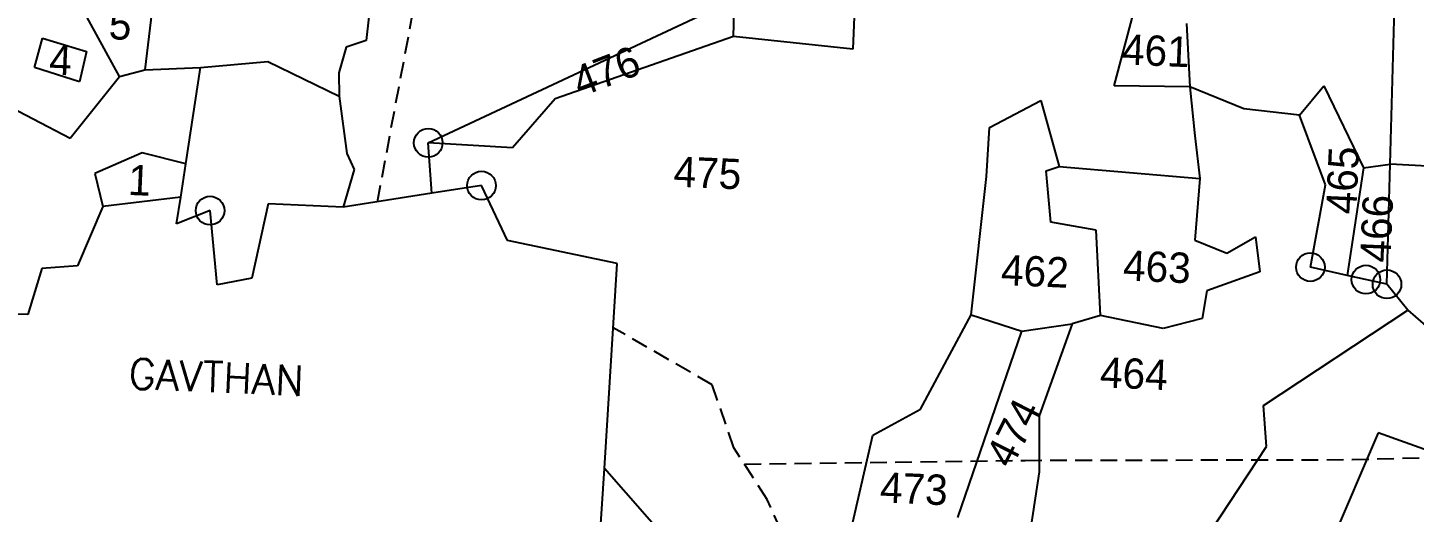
# Model space of a CAD drawing. Header units: metres. Extents: x 275066 to 277427, y 2078766 to 2080541.
# Drawn here: x 276381.4 to 276795, y 2079337 to 2079481.5 of the extents above; entities that cross this region are included whole.
import ezdxf
from ezdxf.enums import TextEntityAlignment as Align

# ---------------------------------------------------------------- set-up
doc = ezdxf.new("R2010")
doc.units = ezdxf.units.M
doc.linetypes.add('DASHED', pattern=[0.75, 0.5, -0.25])
for name, color, linetype in [('LINE_FOOTPATH', 1, 'DASHED'), ('POLY_PARCEL', 6, 'Continuous'), ('TEXT_MAPIN', 7, 'Continuous'), ('TEXT_PARCEL', 7, 'Continuous')]:
    doc.layers.add(name, color=color, linetype=linetype)
doc.styles.get("Standard").update_dxf_attribs({"font": 'simplex.shx'})
doc.styles.add('TEXT_MAP', font='')
doc.styles.get('TEXT_MAP').set_extended_font_data('Kruti Dev 050')

msp = doc.modelspace()

# ---------------------------------------------------------------- linework, layer by layer
for centre in [(276500.87, 2079447.2), (276516.74, 2079434.44), (276435.76, 2079427), (276764.01, 2079410.13), (276780.59, 2079406.42), (276786.87, 2079405.01)]:
    msp.add_circle(centre, 4.27)
at = {"layer": 'LINE_FOOTPATH', "ltscale": 10}
for p, q in [((276485.68, 2079429.62), (276508.47, 2079550.91)), ((276585.58, 2079375.02), (276556.06, 2079392.06)), ((276592.06, 2079356.19), (276585.58, 2079375.02)), ((276601.96, 2079340.85), (276592.06, 2079356.19)), ((276595.16, 2079351.38), (276678.88, 2079352.51)), ((276678.88, 2079352.51), (276776.45, 2079352.72)), ((276776.45, 2079352.72), (276871.46, 2079355.25)), ((276621.59, 2079297.45), (276601.96, 2079340.85))]:
    msp.add_line(p, q, dxfattribs=at)
at = {"layer": 'POLY_PARCEL'}
for p, q in [((276484.9, 2079500.85), (276482.3, 2079477.68)), ((276408.73, 2079466.94), (276394.58, 2079492.96)), ((276787.83, 2079440.8), (276789.22, 2079492.91)), ((276500.87, 2079447.2), (276592.18, 2079490.07)), ((276591.96, 2079478.92), (276592.18, 2079490.07)), ((276628.12, 2079489.53), (276627.51, 2079475.13)), ((276418.35, 2079486.33), (276416.26, 2079468.97)), ((276705.43, 2079464.2), (276711.23, 2079485.86)), ((276727.1, 2079482.75), (276728.04, 2079463.93)), ((276383.41, 2079469.71), (276385.82, 2079478.42)), ((276385.82, 2079478.42), (276398.88, 2079474.47)), ((276476.41, 2079475.68), (276474.15, 2079468.04)), ((276482.3, 2079477.68), (276476.41, 2079475.68)), ((276591.96, 2079478.92), (276538.73, 2079460.3)), ((276627.51, 2079475.13), (276591.96, 2079478.92)), ((276347.91, 2079472.72), (276394.04, 2079448.58)), ((276398.88, 2079474.47), (276396.79, 2079465.41)), ((276432.9, 2079469.62), (276452.99, 2079471.48)), ((276452.99, 2079471.48), (276474.25, 2079461.08)), ((276396.79, 2079465.41), (276383.41, 2079469.71)), ((276408.73, 2079466.94), (276416.26, 2079468.97)), ((276416.26, 2079468.97), (276432.9, 2079469.62)), ((276428.54, 2079440.97), (276432.9, 2079469.62)), ((276474.15, 2079468.04), (276474.25, 2079461.08)), ((276394.04, 2079448.58), (276408.73, 2079466.94)), ((276728.04, 2079463.93), (276705.43, 2079464.2)), ((276728.04, 2079463.93), (276729.51, 2079449.26)), ((276744.12, 2079457.33), (276728.04, 2079463.93)), ((276760.72, 2079455.48), (276768.05, 2079464.21)), ((276768.05, 2079464.21), (276779.88, 2079439.71)), ((276474.25, 2079461.08), (276476.58, 2079444.03)), ((276538.73, 2079460.3), (276525.94, 2079445.66)), ((276668.33, 2079451.77), (276683.64, 2079459.81)), ((276683.64, 2079459.81), (276689.07, 2079440.1)), ((276760.72, 2079455.48), (276744.12, 2079457.33)), ((276768.53, 2079434.63), (276760.72, 2079455.48)), ((276667.37, 2079437.2), (276668.33, 2079451.77)), ((276525.94, 2079445.66), (276500.87, 2079447.2)), ((276501.94, 2079432.14), (276500.87, 2079447.2)), ((276729.51, 2079449.26), (276731.03, 2079436.58)), ((276415.54, 2079444.26), (276401.38, 2079438.09)), ((276428.54, 2079440.97), (276415.54, 2079444.26)), ((276476.58, 2079444.03), (276478.75, 2079439.2)), ((276427.03, 2079431.04), (276428.54, 2079440.97)), ((276478.75, 2079439.2), (276475.47, 2079428.03)), ((276685.19, 2079438.88), (276689.07, 2079440.1)), ((276686.62, 2079423.51), (276685.19, 2079438.88)), ((276689.07, 2079440.1), (276731.03, 2079436.58)), ((276779.88, 2079439.71), (276774.96, 2079407.68)), ((276779.88, 2079439.71), (276787.83, 2079440.8)), ((276786.87, 2079405.01), (276787.83, 2079440.8)), ((276824.89, 2079438.86), (276787.83, 2079440.8)), ((276401.38, 2079438.09), (276403.78, 2079428.17)), ((276516.74, 2079434.44), (276501.94, 2079432.14)), ((276524.52, 2079418.07), (276516.74, 2079434.44)), ((276662.82, 2079395.95), (276667.37, 2079437.2)), ((276731.03, 2079436.58), (276729.55, 2079418.21)), ((276764.01, 2079410.13), (276768.53, 2079434.63)), ((276427.03, 2079431.04), (276403.78, 2079428.17)), ((276425.79, 2079423.04), (276427.03, 2079431.04)), ((276501.94, 2079432.14), (276475.47, 2079428.03)), ((276403.78, 2079428.17), (276396.25, 2079410.48)), ((276435.76, 2079427), (276425.79, 2079423.04)), ((276437.84, 2079404.82), (276435.76, 2079427)), ((276453.1, 2079428.98), (276448.22, 2079406.8)), ((276475.47, 2079428.03), (276453.1, 2079428.98)), ((276700.1, 2079421.2), (276686.62, 2079423.51)), ((276557.24, 2079411.23), (276524.52, 2079418.07)), ((276701.45, 2079395.75), (276700.1, 2079421.2)), ((276729.55, 2079418.21), (276739.13, 2079414.32)), ((276739.13, 2079414.32), (276747.69, 2079419.17)), ((276747.69, 2079419.17), (276748.98, 2079408.68)), ((276385.62, 2079409.72), (276381.4, 2079395.98)), ((276396.25, 2079410.48), (276385.62, 2079409.72)), ((276553.47, 2079350.05), (276557.24, 2079411.23)), ((276774.96, 2079407.68), (276764.01, 2079410.13)), ((276448.22, 2079406.8), (276437.84, 2079404.82)), ((276748.98, 2079408.68), (276733.08, 2079403.1)), ((276786.87, 2079405.01), (276774.96, 2079407.68)), ((276793.05, 2079397.27), (276786.87, 2079405.01)), ((276733.08, 2079403.1), (276731.69, 2079394.81)), ((276750.07, 2079368.85), (276793.05, 2079397.27)), ((276793.05, 2079397.27), (276807.23, 2079384.91)), ((276381.4, 2079395.98), (276369.9, 2079396.17)), ((276647.7, 2079367.73), (276662.82, 2079395.95)), ((276662.82, 2079395.95), (276677.93, 2079391.07)), ((276677.93, 2079391.07), (276692.98, 2079393.21)), ((276692.98, 2079393.21), (276683.12, 2079365.81)), ((276701.45, 2079395.75), (276692.98, 2079393.21)), ((276720.07, 2079391.83), (276701.45, 2079395.75)), ((276731.69, 2079394.81), (276720.07, 2079391.83)), ((276658.84, 2079335.44), (276677.93, 2079391.07)), ((276750.94, 2079356.64), (276750.07, 2079368.85)), ((276633.45, 2079359.98), (276647.7, 2079367.73)), ((276683.12, 2079365.81), (276683.09, 2079349.07)), ((276627.48, 2079334.05), (276633.45, 2079359.98)), ((276784.23, 2079360.73), (276743.27, 2079265.09)), ((276801.72, 2079354.42), (276784.23, 2079360.73)), ((276730.85, 2079326.19), (276750.94, 2079356.64)), ((276551.29, 2079318.24), (276553.47, 2079350.05)), ((276582.4, 2079317.14), (276553.47, 2079350.05)), ((276683.09, 2079349.07), (276679.71, 2079326.96))]:
    msp.add_line(p, q, dxfattribs=at)

# ---------------------------------------------------------------- texts
at = {"layer": 'TEXT_MAPIN'}
msp.add_text('GAVTHAN', height=9.041, rotation=357.5613, dxfattribs=at).set_placement((276411.29, 2079373.91))
at = {"layer": 'TEXT_PARCEL', "style": 'TEXT_MAP'}
for s, height, rotation, p in [('5', 9.04, 357.5613, (276408.97, 2079482.44)), ('4', 9.04, 357.5613, (276391.17, 2079471.96)), ('476', 9.041, 21.052, (276553.93, 2079468.59)), ('461', 9.041, 357.5613, (276717.94, 2079474.69)), ('475', 9.041, 357.5613, (276584.17, 2079438.19)), ('465', 9.041, 87.4663, (276773.6, 2079436.03)), ('1', 9.04, 357.5613, (276414.72, 2079436.05)), ('466', 9.041, 87.4663, (276783.76, 2079421.63)), ('462', 9.041, 357.5613, (276681.85, 2079408.9)), ('463', 9.041, 357.5613, (276718.26, 2079410.25)), ('464', 9.041, 357.5613, (276711.38, 2079378.39)), ('474', 9.041, 63.0003, (276675.37, 2079360.76)), ('473', 9.041, 357.5613, (276645.75, 2079344.05))]:
    msp.add_text(s, height=height, rotation=rotation, dxfattribs=at).set_placement(p, align=Align.MIDDLE)

doc.saveas('drawing.dxf')
